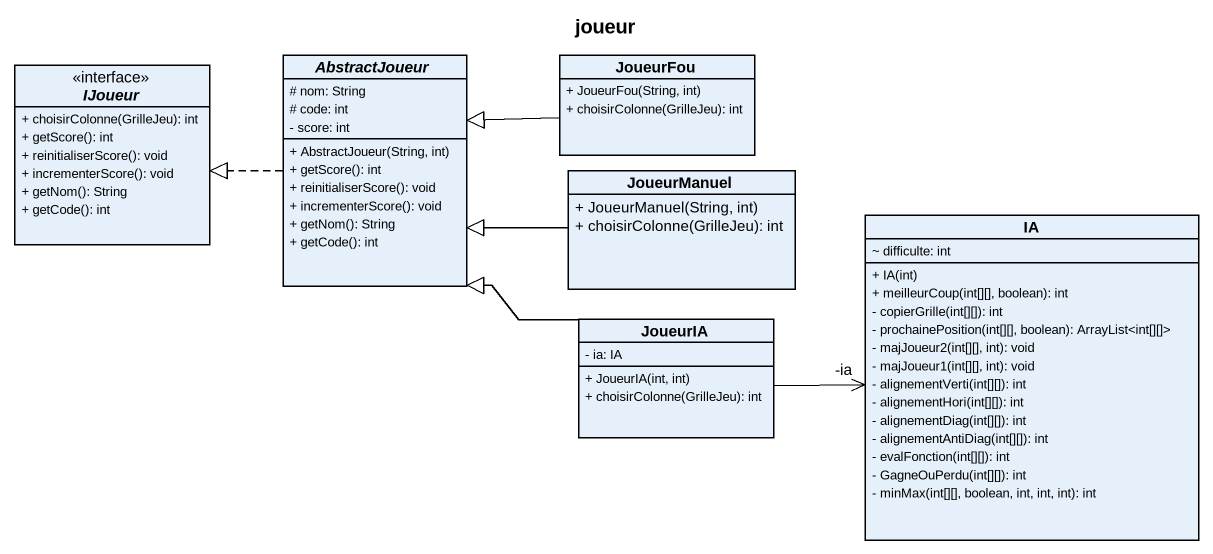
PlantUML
@startuml
title joueur
hide circle
hide empty members
skinparam classAttributeIconSize 0
interface IJoueur <<interface>> {
  + choisirColonne(GrilleJeu): int
  + getScore(): int
  + reinitialiserScore(): void
  + incrementerScore(): void
  + getNom(): String
  + getCode(): int
}
abstract class AbstractJoueur {
  # nom: String
  # code: int
  - score: int
  + AbstractJoueur(String, int)
  + getScore(): int
  + reinitialiserScore(): void
  + incrementerScore(): void
  + getNom(): String
  + getCode(): int
}
class JoueurFou {
  + JoueurFou(String, int)
  + choisirColonne(GrilleJeu): int
}
class JoueurManuel {
  + JoueurManuel(String, int)
  + choisirColonne(GrilleJeu): int
}
class IA {
  ~ difficulte: int
  + IA(int)
  + meilleurCoup(int[][], boolean): int
  - copierGrille(int[][]): int
  - prochainePosition(int[][], boolean): ArrayList<int[][]>
  - majJoueur2(int[][], int): void
  - majJoueur1(int[][], int): void
  - alignementVerti(int[][]): int
  - alignementHori(int[][]): int
  - alignementDiag(int[][]): int
  - alignementAntiDiag(int[][]): int
  - evalFonction(int[][]): int
  - GagneOuPerdu(int[][]): int
  - minMax(int[][], boolean, int, int, int): int
}
class JoueurIA {
  - ia: IA
  + JoueurIA(int, int)
  + choisirColonne(GrilleJeu): int
}
AbstractJoueur .left.|> IJoueur
JoueurFou -left-|> AbstractJoueur
JoueurManuel -left-|> AbstractJoueur
JoueurIA -up-|> AbstractJoueur
JoueurIA -right-> "-ia" IA
@enduml
